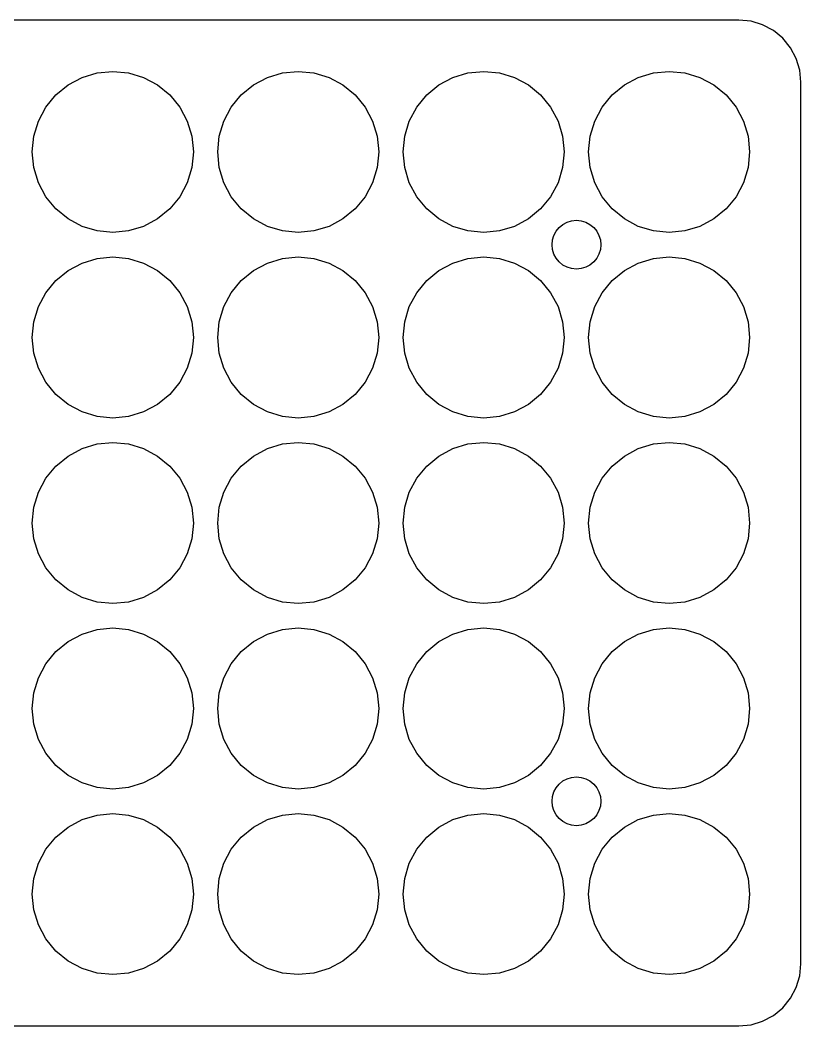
# Model space of a CAD drawing. Header units: metres. Extents: x 0 to 160, y 0 to 324.
# Drawn here: x 80 to 160, y 221 to 324 of the extents above; entities that cross this region are included whole.
import ezdxf

# ---------------------------------------------------------------- set-up
doc = ezdxf.new("R2010")
doc.units = ezdxf.units.M

msp = doc.modelspace()

# ---------------------------------------------------------------- linework, layer by layer
for p, q in [((153.65, 324), (6.35, 324)), ((154.889, 323.878), (153.65, 324)), ((156.08, 323.517), (154.889, 323.878)), ((157.178, 322.93), (156.08, 323.517)), ((158.14, 322.14), (157.178, 322.93)), ((158.93, 321.178), (158.14, 322.14)), ((159.517, 320.08), (158.93, 321.178)), ((159.878, 318.889), (159.517, 320.08)), ((86.3429, 318.122), (87.8905, 318.591)), ((87.8905, 318.591), (89.5, 318.75)), ((89.5, 318.75), (91.1095, 318.591)), ((91.1095, 318.591), (92.6571, 318.122)), ((105.343, 318.122), (106.891, 318.591)), ((106.891, 318.591), (108.5, 318.75)), ((108.5, 318.75), (110.109, 318.591)), ((110.109, 318.591), (111.657, 318.122)), ((124.343, 318.122), (125.891, 318.591)), ((125.891, 318.591), (127.5, 318.75)), ((127.5, 318.75), (129.109, 318.591)), ((129.109, 318.591), (130.657, 318.122)), ((143.343, 318.122), (144.891, 318.591)), ((144.891, 318.591), (146.5, 318.75)), ((146.5, 318.75), (148.109, 318.591)), ((148.109, 318.591), (149.657, 318.122)), ((160, 317.65), (159.878, 318.889)), ((83.6664, 316.334), (84.9165, 317.36)), ((84.9165, 317.36), (86.3429, 318.122)), ((92.6571, 318.122), (94.0835, 317.36)), ((94.0835, 317.36), (95.3336, 316.334)), ((102.666, 316.334), (103.917, 317.36)), ((103.917, 317.36), (105.343, 318.122)), ((111.657, 318.122), (113.083, 317.36)), ((113.083, 317.36), (114.334, 316.334)), ((121.666, 316.334), (122.917, 317.36)), ((122.917, 317.36), (124.343, 318.122)), ((130.657, 318.122), (132.083, 317.36)), ((132.083, 317.36), (133.334, 316.334)), ((140.666, 316.334), (141.917, 317.36)), ((141.917, 317.36), (143.343, 318.122)), ((149.657, 318.122), (151.083, 317.36)), ((151.083, 317.36), (152.334, 316.334)), ((160, 227.35), (160, 317.65)), ((82.6404, 315.083), (83.6664, 316.334)), ((95.3336, 316.334), (96.3596, 315.083)), ((101.64, 315.083), (102.666, 316.334)), ((114.334, 316.334), (115.36, 315.083)), ((120.64, 315.083), (121.666, 316.334)), ((133.334, 316.334), (134.36, 315.083)), ((139.64, 315.083), (140.666, 316.334)), ((152.334, 316.334), (153.36, 315.083)), ((81.878, 313.657), (82.6404, 315.083)), ((96.3596, 315.083), (97.122, 313.657)), ((100.878, 313.657), (101.64, 315.083)), ((115.36, 315.083), (116.122, 313.657)), ((119.878, 313.657), (120.64, 315.083)), ((134.36, 315.083), (135.122, 313.657)), ((138.878, 313.657), (139.64, 315.083)), ((153.36, 315.083), (154.122, 313.657)), ((81.4085, 312.109), (81.878, 313.657)), ((97.122, 313.657), (97.5915, 312.109)), ((100.409, 312.109), (100.878, 313.657)), ((116.122, 313.657), (116.591, 312.109)), ((119.409, 312.109), (119.878, 313.657)), ((135.122, 313.657), (135.591, 312.109)), ((138.409, 312.109), (138.878, 313.657)), ((154.122, 313.657), (154.591, 312.109)), ((81.25, 310.5), (81.4085, 312.109)), ((97.5915, 312.109), (97.75, 310.5)), ((100.25, 310.5), (100.409, 312.109)), ((116.591, 312.109), (116.75, 310.5)), ((119.25, 310.5), (119.409, 312.109)), ((135.591, 312.109), (135.75, 310.5)), ((138.25, 310.5), (138.409, 312.109)), ((154.591, 312.109), (154.75, 310.5)), ((81.4085, 308.891), (81.25, 310.5)), ((97.75, 310.5), (97.5915, 308.891)), ((100.409, 308.891), (100.25, 310.5)), ((116.75, 310.5), (116.591, 308.891)), ((119.409, 308.891), (119.25, 310.5)), ((135.75, 310.5), (135.591, 308.891)), ((138.409, 308.891), (138.25, 310.5)), ((154.75, 310.5), (154.591, 308.891)), ((81.878, 307.343), (81.4085, 308.891)), ((97.5915, 308.891), (97.122, 307.343)), ((100.878, 307.343), (100.409, 308.891)), ((116.591, 308.891), (116.122, 307.343)), ((119.878, 307.343), (119.409, 308.891)), ((135.591, 308.891), (135.122, 307.343)), ((138.878, 307.343), (138.409, 308.891)), ((154.591, 308.891), (154.122, 307.343)), ((82.6404, 305.917), (81.878, 307.343)), ((97.122, 307.343), (96.3596, 305.917)), ((101.64, 305.917), (100.878, 307.343)), ((116.122, 307.343), (115.36, 305.917)), ((120.64, 305.917), (119.878, 307.343)), ((135.122, 307.343), (134.36, 305.917)), ((139.64, 305.917), (138.878, 307.343)), ((154.122, 307.343), (153.36, 305.917)), ((83.6664, 304.666), (82.6404, 305.917)), ((96.3596, 305.917), (95.3336, 304.666)), ((102.666, 304.666), (101.64, 305.917)), ((115.36, 305.917), (114.334, 304.666)), ((121.666, 304.666), (120.64, 305.917)), ((134.36, 305.917), (133.334, 304.666)), ((140.666, 304.666), (139.64, 305.917)), ((153.36, 305.917), (152.334, 304.666)), ((84.9165, 303.64), (83.6664, 304.666)), ((95.3336, 304.666), (94.0835, 303.64)), ((103.917, 303.64), (102.666, 304.666)), ((114.334, 304.666), (113.083, 303.64)), ((122.917, 303.64), (121.666, 304.666)), ((133.334, 304.666), (132.083, 303.64)), ((141.917, 303.64), (140.666, 304.666)), ((152.334, 304.666), (151.083, 303.64)), ((86.3429, 302.878), (84.9165, 303.64)), ((87.8905, 302.409), (86.3429, 302.878)), ((92.6571, 302.878), (91.1095, 302.409)), ((94.0835, 303.64), (92.6571, 302.878)), ((105.343, 302.878), (103.917, 303.64)), ((106.891, 302.409), (105.343, 302.878)), ((111.657, 302.878), (110.109, 302.409)), ((113.083, 303.64), (111.657, 302.878)), ((124.343, 302.878), (122.917, 303.64)), ((125.891, 302.409), (124.343, 302.878)), ((130.657, 302.878), (129.109, 302.409)), ((132.083, 303.64), (130.657, 302.878)), ((135.232, 302.768), (135.611, 303.079)), ((135.611, 303.079), (136.043, 303.31)), ((136.043, 303.31), (136.512, 303.452)), ((136.512, 303.452), (137, 303.5)), ((137, 303.5), (137.488, 303.452)), ((137.488, 303.452), (137.957, 303.31)), ((137.957, 303.31), (138.389, 303.079)), ((138.389, 303.079), (138.768, 302.768)), ((143.343, 302.878), (141.917, 303.64)), ((144.891, 302.409), (143.343, 302.878)), ((149.657, 302.878), (148.109, 302.409)), ((151.083, 303.64), (149.657, 302.878)), ((89.5, 302.25), (87.8905, 302.409)), ((91.1095, 302.409), (89.5, 302.25)), ((108.5, 302.25), (106.891, 302.409)), ((110.109, 302.409), (108.5, 302.25)), ((127.5, 302.25), (125.891, 302.409)), ((129.109, 302.409), (127.5, 302.25)), ((134.548, 301.488), (134.69, 301.957)), ((134.69, 301.957), (134.921, 302.389)), ((134.921, 302.389), (135.232, 302.768)), ((138.768, 302.768), (139.079, 302.389)), ((139.079, 302.389), (139.31, 301.957)), ((139.31, 301.957), (139.452, 301.488)), ((146.5, 302.25), (144.891, 302.409)), ((148.109, 302.409), (146.5, 302.25)), ((134.5, 301), (134.548, 301.488)), ((134.548, 300.512), (134.5, 301)), ((139.452, 301.488), (139.5, 301)), ((139.5, 301), (139.452, 300.512)), ((87.8905, 299.591), (89.5, 299.75)), ((89.5, 299.75), (91.1095, 299.591)), ((106.891, 299.591), (108.5, 299.75)), ((108.5, 299.75), (110.109, 299.591)), ((125.891, 299.591), (127.5, 299.75)), ((127.5, 299.75), (129.109, 299.591)), ((134.69, 300.043), (134.548, 300.512)), ((134.921, 299.611), (134.69, 300.043)), ((139.31, 300.043), (139.079, 299.611)), ((139.452, 300.512), (139.31, 300.043)), ((144.891, 299.591), (146.5, 299.75)), ((146.5, 299.75), (148.109, 299.591)), ((84.9165, 298.36), (86.3429, 299.122)), ((86.3429, 299.122), (87.8905, 299.591)), ((91.1095, 299.591), (92.6571, 299.122)), ((92.6571, 299.122), (94.0835, 298.36)), ((103.917, 298.36), (105.343, 299.122)), ((105.343, 299.122), (106.891, 299.591)), ((110.109, 299.591), (111.657, 299.122)), ((111.657, 299.122), (113.083, 298.36)), ((122.917, 298.36), (124.343, 299.122)), ((124.343, 299.122), (125.891, 299.591)), ((129.109, 299.591), (130.657, 299.122)), ((130.657, 299.122), (132.083, 298.36)), ((135.232, 299.232), (134.921, 299.611)), ((135.611, 298.921), (135.232, 299.232)), ((136.043, 298.69), (135.611, 298.921)), ((138.389, 298.921), (137.957, 298.69)), ((138.768, 299.232), (138.389, 298.921)), ((139.079, 299.611), (138.768, 299.232)), ((141.917, 298.36), (143.343, 299.122)), ((143.343, 299.122), (144.891, 299.591)), ((148.109, 299.591), (149.657, 299.122)), ((149.657, 299.122), (151.083, 298.36)), ((83.6664, 297.334), (84.9165, 298.36)), ((94.0835, 298.36), (95.3336, 297.334)), ((102.666, 297.334), (103.917, 298.36)), ((113.083, 298.36), (114.334, 297.334)), ((121.666, 297.334), (122.917, 298.36)), ((132.083, 298.36), (133.334, 297.334)), ((136.512, 298.548), (136.043, 298.69)), ((137, 298.5), (136.512, 298.548)), ((137.488, 298.548), (137, 298.5)), ((137.957, 298.69), (137.488, 298.548)), ((140.666, 297.334), (141.917, 298.36)), ((151.083, 298.36), (152.334, 297.334)), ((82.6404, 296.083), (83.6664, 297.334)), ((95.3336, 297.334), (96.3596, 296.083)), ((101.64, 296.083), (102.666, 297.334)), ((114.334, 297.334), (115.36, 296.083)), ((120.64, 296.083), (121.666, 297.334)), ((133.334, 297.334), (134.36, 296.083)), ((139.64, 296.083), (140.666, 297.334)), ((152.334, 297.334), (153.36, 296.083)), ((81.878, 294.657), (82.6404, 296.083)), ((96.3596, 296.083), (97.122, 294.657)), ((100.878, 294.657), (101.64, 296.083)), ((115.36, 296.083), (116.122, 294.657)), ((119.878, 294.657), (120.64, 296.083)), ((134.36, 296.083), (135.122, 294.657)), ((138.878, 294.657), (139.64, 296.083)), ((153.36, 296.083), (154.122, 294.657)), ((81.4085, 293.109), (81.878, 294.657)), ((97.122, 294.657), (97.5915, 293.109)), ((100.409, 293.109), (100.878, 294.657)), ((116.122, 294.657), (116.591, 293.109)), ((119.409, 293.109), (119.878, 294.657)), ((135.122, 294.657), (135.591, 293.109)), ((138.409, 293.109), (138.878, 294.657)), ((154.122, 294.657), (154.591, 293.109)), ((81.25, 291.5), (81.4085, 293.109)), ((97.5915, 293.109), (97.75, 291.5)), ((100.25, 291.5), (100.409, 293.109)), ((116.591, 293.109), (116.75, 291.5)), ((119.25, 291.5), (119.409, 293.109)), ((135.591, 293.109), (135.75, 291.5)), ((138.25, 291.5), (138.409, 293.109)), ((154.591, 293.109), (154.75, 291.5)), ((81.4085, 289.891), (81.25, 291.5)), ((97.75, 291.5), (97.5915, 289.891)), ((100.409, 289.891), (100.25, 291.5)), ((116.75, 291.5), (116.591, 289.891)), ((119.409, 289.891), (119.25, 291.5)), ((135.75, 291.5), (135.591, 289.891)), ((138.409, 289.891), (138.25, 291.5)), ((154.75, 291.5), (154.591, 289.891)), ((81.878, 288.343), (81.4085, 289.891)), ((97.5915, 289.891), (97.122, 288.343)), ((100.878, 288.343), (100.409, 289.891)), ((116.591, 289.891), (116.122, 288.343)), ((119.878, 288.343), (119.409, 289.891)), ((135.591, 289.891), (135.122, 288.343)), ((138.878, 288.343), (138.409, 289.891)), ((154.591, 289.891), (154.122, 288.343)), ((82.6404, 286.917), (81.878, 288.343)), ((97.122, 288.343), (96.3596, 286.917)), ((101.64, 286.917), (100.878, 288.343)), ((116.122, 288.343), (115.36, 286.917)), ((120.64, 286.917), (119.878, 288.343)), ((135.122, 288.343), (134.36, 286.917)), ((139.64, 286.917), (138.878, 288.343)), ((154.122, 288.343), (153.36, 286.917)), ((83.6664, 285.666), (82.6404, 286.917)), ((96.3596, 286.917), (95.3336, 285.666)), ((102.666, 285.666), (101.64, 286.917)), ((115.36, 286.917), (114.334, 285.666)), ((121.666, 285.666), (120.64, 286.917)), ((134.36, 286.917), (133.334, 285.666)), ((140.666, 285.666), (139.64, 286.917)), ((153.36, 286.917), (152.334, 285.666)), ((84.9165, 284.64), (83.6664, 285.666)), ((95.3336, 285.666), (94.0835, 284.64)), ((103.917, 284.64), (102.666, 285.666)), ((114.334, 285.666), (113.083, 284.64)), ((122.917, 284.64), (121.666, 285.666)), ((133.334, 285.666), (132.083, 284.64)), ((141.917, 284.64), (140.666, 285.666)), ((152.334, 285.666), (151.083, 284.64)), ((86.3429, 283.878), (84.9165, 284.64)), ((94.0835, 284.64), (92.6571, 283.878)), ((105.343, 283.878), (103.917, 284.64)), ((113.083, 284.64), (111.657, 283.878)), ((124.343, 283.878), (122.917, 284.64)), ((132.083, 284.64), (130.657, 283.878)), ((143.343, 283.878), (141.917, 284.64)), ((151.083, 284.64), (149.657, 283.878)), ((87.8905, 283.409), (86.3429, 283.878)), ((89.5, 283.25), (87.8905, 283.409)), ((91.1095, 283.409), (89.5, 283.25)), ((92.6571, 283.878), (91.1095, 283.409)), ((106.891, 283.409), (105.343, 283.878)), ((108.5, 283.25), (106.891, 283.409)), ((110.109, 283.409), (108.5, 283.25)), ((111.657, 283.878), (110.109, 283.409)), ((125.891, 283.409), (124.343, 283.878)), ((127.5, 283.25), (125.891, 283.409)), ((129.109, 283.409), (127.5, 283.25)), ((130.657, 283.878), (129.109, 283.409)), ((144.891, 283.409), (143.343, 283.878)), ((146.5, 283.25), (144.891, 283.409)), ((148.109, 283.409), (146.5, 283.25)), ((149.657, 283.878), (148.109, 283.409)), ((86.3429, 280.122), (87.8905, 280.591)), ((87.8905, 280.591), (89.5, 280.75)), ((89.5, 280.75), (91.1095, 280.591)), ((91.1095, 280.591), (92.6571, 280.122)), ((105.343, 280.122), (106.891, 280.591)), ((106.891, 280.591), (108.5, 280.75)), ((108.5, 280.75), (110.109, 280.591)), ((110.109, 280.591), (111.657, 280.122)), ((124.343, 280.122), (125.891, 280.591)), ((125.891, 280.591), (127.5, 280.75)), ((127.5, 280.75), (129.109, 280.591)), ((129.109, 280.591), (130.657, 280.122)), ((143.343, 280.122), (144.891, 280.591)), ((144.891, 280.591), (146.5, 280.75)), ((146.5, 280.75), (148.109, 280.591)), ((148.109, 280.591), (149.657, 280.122)), ((83.6664, 278.334), (84.9165, 279.36)), ((84.9165, 279.36), (86.3429, 280.122)), ((92.6571, 280.122), (94.0835, 279.36)), ((94.0835, 279.36), (95.3336, 278.334)), ((102.666, 278.334), (103.917, 279.36)), ((103.917, 279.36), (105.343, 280.122)), ((111.657, 280.122), (113.083, 279.36)), ((113.083, 279.36), (114.334, 278.334)), ((121.666, 278.334), (122.917, 279.36)), ((122.917, 279.36), (124.343, 280.122)), ((130.657, 280.122), (132.083, 279.36)), ((132.083, 279.36), (133.334, 278.334)), ((140.666, 278.334), (141.917, 279.36)), ((141.917, 279.36), (143.343, 280.122)), ((149.657, 280.122), (151.083, 279.36)), ((151.083, 279.36), (152.334, 278.334)), ((82.6404, 277.083), (83.6664, 278.334)), ((95.3336, 278.334), (96.3596, 277.083)), ((101.64, 277.083), (102.666, 278.334)), ((114.334, 278.334), (115.36, 277.083)), ((120.64, 277.083), (121.666, 278.334)), ((133.334, 278.334), (134.36, 277.083)), ((139.64, 277.083), (140.666, 278.334)), ((152.334, 278.334), (153.36, 277.083)), ((81.878, 275.657), (82.6404, 277.083)), ((96.3596, 277.083), (97.122, 275.657)), ((100.878, 275.657), (101.64, 277.083)), ((115.36, 277.083), (116.122, 275.657)), ((119.878, 275.657), (120.64, 277.083)), ((134.36, 277.083), (135.122, 275.657)), ((138.878, 275.657), (139.64, 277.083)), ((153.36, 277.083), (154.122, 275.657)), ((81.4085, 274.109), (81.878, 275.657)), ((97.122, 275.657), (97.5915, 274.109)), ((100.409, 274.109), (100.878, 275.657)), ((116.122, 275.657), (116.591, 274.109)), ((119.409, 274.109), (119.878, 275.657)), ((135.122, 275.657), (135.591, 274.109)), ((138.409, 274.109), (138.878, 275.657)), ((154.122, 275.657), (154.591, 274.109)), ((81.25, 272.5), (81.4085, 274.109)), ((97.5915, 274.109), (97.75, 272.5)), ((100.25, 272.5), (100.409, 274.109)), ((116.591, 274.109), (116.75, 272.5)), ((119.25, 272.5), (119.409, 274.109)), ((135.591, 274.109), (135.75, 272.5)), ((138.25, 272.5), (138.409, 274.109)), ((154.591, 274.109), (154.75, 272.5)), ((81.4085, 270.891), (81.25, 272.5)), ((97.75, 272.5), (97.5915, 270.891)), ((100.409, 270.891), (100.25, 272.5)), ((116.75, 272.5), (116.591, 270.891)), ((119.409, 270.891), (119.25, 272.5)), ((135.75, 272.5), (135.591, 270.891)), ((138.409, 270.891), (138.25, 272.5)), ((154.75, 272.5), (154.591, 270.891)), ((81.878, 269.343), (81.4085, 270.891)), ((97.5915, 270.891), (97.122, 269.343)), ((100.878, 269.343), (100.409, 270.891)), ((116.591, 270.891), (116.122, 269.343)), ((119.878, 269.343), (119.409, 270.891)), ((135.591, 270.891), (135.122, 269.343)), ((138.878, 269.343), (138.409, 270.891)), ((154.591, 270.891), (154.122, 269.343)), ((82.6404, 267.917), (81.878, 269.343)), ((97.122, 269.343), (96.3596, 267.917)), ((101.64, 267.917), (100.878, 269.343)), ((116.122, 269.343), (115.36, 267.917)), ((120.64, 267.917), (119.878, 269.343)), ((135.122, 269.343), (134.36, 267.917)), ((139.64, 267.917), (138.878, 269.343)), ((154.122, 269.343), (153.36, 267.917)), ((83.6664, 266.666), (82.6404, 267.917)), ((96.3596, 267.917), (95.3336, 266.666)), ((102.666, 266.666), (101.64, 267.917)), ((115.36, 267.917), (114.334, 266.666)), ((121.666, 266.666), (120.64, 267.917)), ((134.36, 267.917), (133.334, 266.666)), ((140.666, 266.666), (139.64, 267.917)), ((153.36, 267.917), (152.334, 266.666)), ((84.9165, 265.64), (83.6664, 266.666)), ((95.3336, 266.666), (94.0835, 265.64)), ((103.917, 265.64), (102.666, 266.666)), ((114.334, 266.666), (113.083, 265.64)), ((122.917, 265.64), (121.666, 266.666)), ((133.334, 266.666), (132.083, 265.64)), ((141.917, 265.64), (140.666, 266.666)), ((152.334, 266.666), (151.083, 265.64)), ((86.3429, 264.878), (84.9165, 265.64)), ((87.8905, 264.409), (86.3429, 264.878)), ((92.6571, 264.878), (91.1095, 264.409)), ((94.0835, 265.64), (92.6571, 264.878)), ((105.343, 264.878), (103.917, 265.64)), ((106.891, 264.409), (105.343, 264.878)), ((111.657, 264.878), (110.109, 264.409)), ((113.083, 265.64), (111.657, 264.878)), ((124.343, 264.878), (122.917, 265.64)), ((125.891, 264.409), (124.343, 264.878)), ((130.657, 264.878), (129.109, 264.409)), ((132.083, 265.64), (130.657, 264.878)), ((143.343, 264.878), (141.917, 265.64)), ((144.891, 264.409), (143.343, 264.878)), ((149.657, 264.878), (148.109, 264.409)), ((151.083, 265.64), (149.657, 264.878)), ((89.5, 264.25), (87.8905, 264.409)), ((91.1095, 264.409), (89.5, 264.25)), ((108.5, 264.25), (106.891, 264.409)), ((110.109, 264.409), (108.5, 264.25)), ((127.5, 264.25), (125.891, 264.409)), ((129.109, 264.409), (127.5, 264.25)), ((146.5, 264.25), (144.891, 264.409)), ((148.109, 264.409), (146.5, 264.25)), ((87.8905, 261.591), (89.5, 261.75)), ((89.5, 261.75), (91.1095, 261.591)), ((106.891, 261.591), (108.5, 261.75)), ((108.5, 261.75), (110.109, 261.591)), ((125.891, 261.591), (127.5, 261.75)), ((127.5, 261.75), (129.109, 261.591)), ((144.891, 261.591), (146.5, 261.75)), ((146.5, 261.75), (148.109, 261.591)), ((84.9165, 260.36), (86.3429, 261.122)), ((86.3429, 261.122), (87.8905, 261.591)), ((91.1095, 261.591), (92.6571, 261.122)), ((92.6571, 261.122), (94.0835, 260.36)), ((103.917, 260.36), (105.343, 261.122)), ((105.343, 261.122), (106.891, 261.591)), ((110.109, 261.591), (111.657, 261.122)), ((111.657, 261.122), (113.083, 260.36)), ((122.917, 260.36), (124.343, 261.122)), ((124.343, 261.122), (125.891, 261.591)), ((129.109, 261.591), (130.657, 261.122)), ((130.657, 261.122), (132.083, 260.36)), ((141.917, 260.36), (143.343, 261.122)), ((143.343, 261.122), (144.891, 261.591)), ((148.109, 261.591), (149.657, 261.122)), ((149.657, 261.122), (151.083, 260.36)), ((83.6664, 259.334), (84.9165, 260.36)), ((94.0835, 260.36), (95.3336, 259.334)), ((102.666, 259.334), (103.917, 260.36)), ((113.083, 260.36), (114.334, 259.334)), ((121.666, 259.334), (122.917, 260.36)), ((132.083, 260.36), (133.334, 259.334)), ((140.666, 259.334), (141.917, 260.36)), ((151.083, 260.36), (152.334, 259.334)), ((82.6404, 258.083), (83.6664, 259.334)), ((95.3336, 259.334), (96.3596, 258.083)), ((101.64, 258.083), (102.666, 259.334)), ((114.334, 259.334), (115.36, 258.083)), ((120.64, 258.083), (121.666, 259.334)), ((133.334, 259.334), (134.36, 258.083)), ((139.64, 258.083), (140.666, 259.334)), ((152.334, 259.334), (153.36, 258.083)), ((81.878, 256.657), (82.6404, 258.083)), ((96.3596, 258.083), (97.122, 256.657)), ((100.878, 256.657), (101.64, 258.083)), ((115.36, 258.083), (116.122, 256.657)), ((119.878, 256.657), (120.64, 258.083)), ((134.36, 258.083), (135.122, 256.657)), ((138.878, 256.657), (139.64, 258.083)), ((153.36, 258.083), (154.122, 256.657)), ((81.4085, 255.109), (81.878, 256.657)), ((97.122, 256.657), (97.5915, 255.109)), ((100.409, 255.109), (100.878, 256.657)), ((116.122, 256.657), (116.591, 255.109)), ((119.409, 255.109), (119.878, 256.657)), ((135.122, 256.657), (135.591, 255.109)), ((138.409, 255.109), (138.878, 256.657)), ((154.122, 256.657), (154.591, 255.109)), ((81.25, 253.5), (81.4085, 255.109)), ((97.5915, 255.109), (97.75, 253.5)), ((100.25, 253.5), (100.409, 255.109)), ((116.591, 255.109), (116.75, 253.5)), ((119.25, 253.5), (119.409, 255.109)), ((135.591, 255.109), (135.75, 253.5)), ((138.25, 253.5), (138.409, 255.109)), ((154.591, 255.109), (154.75, 253.5)), ((81.4085, 251.891), (81.25, 253.5)), ((97.75, 253.5), (97.5915, 251.891)), ((100.409, 251.891), (100.25, 253.5)), ((116.75, 253.5), (116.591, 251.891)), ((119.409, 251.891), (119.25, 253.5)), ((135.75, 253.5), (135.591, 251.891)), ((138.409, 251.891), (138.25, 253.5)), ((154.75, 253.5), (154.591, 251.891)), ((81.878, 250.343), (81.4085, 251.891)), ((97.5915, 251.891), (97.122, 250.343)), ((100.878, 250.343), (100.409, 251.891)), ((116.591, 251.891), (116.122, 250.343)), ((119.878, 250.343), (119.409, 251.891)), ((135.591, 251.891), (135.122, 250.343)), ((138.878, 250.343), (138.409, 251.891)), ((154.591, 251.891), (154.122, 250.343)), ((82.6404, 248.917), (81.878, 250.343)), ((97.122, 250.343), (96.3596, 248.917)), ((101.64, 248.917), (100.878, 250.343)), ((116.122, 250.343), (115.36, 248.917)), ((120.64, 248.917), (119.878, 250.343)), ((135.122, 250.343), (134.36, 248.917)), ((139.64, 248.917), (138.878, 250.343)), ((154.122, 250.343), (153.36, 248.917)), ((83.6664, 247.666), (82.6404, 248.917)), ((96.3596, 248.917), (95.3336, 247.666)), ((102.666, 247.666), (101.64, 248.917)), ((115.36, 248.917), (114.334, 247.666)), ((121.666, 247.666), (120.64, 248.917)), ((134.36, 248.917), (133.334, 247.666)), ((140.666, 247.666), (139.64, 248.917)), ((153.36, 248.917), (152.334, 247.666)), ((84.9165, 246.64), (83.6664, 247.666)), ((95.3336, 247.666), (94.0835, 246.64)), ((103.917, 246.64), (102.666, 247.666)), ((114.334, 247.666), (113.083, 246.64)), ((122.917, 246.64), (121.666, 247.666)), ((133.334, 247.666), (132.083, 246.64)), ((141.917, 246.64), (140.666, 247.666)), ((152.334, 247.666), (151.083, 246.64)), ((86.3429, 245.878), (84.9165, 246.64)), ((94.0835, 246.64), (92.6571, 245.878)), ((105.343, 245.878), (103.917, 246.64)), ((113.083, 246.64), (111.657, 245.878)), ((124.343, 245.878), (122.917, 246.64)), ((132.083, 246.64), (130.657, 245.878)), ((135.611, 246.079), (136.043, 246.31)), ((136.043, 246.31), (136.512, 246.452)), ((136.512, 246.452), (137, 246.5)), ((137, 246.5), (137.488, 246.452)), ((137.488, 246.452), (137.957, 246.31)), ((137.957, 246.31), (138.389, 246.079)), ((143.343, 245.878), (141.917, 246.64)), ((151.083, 246.64), (149.657, 245.878)), ((87.8905, 245.409), (86.3429, 245.878)), ((89.5, 245.25), (87.8905, 245.409)), ((91.1095, 245.409), (89.5, 245.25)), ((92.6571, 245.878), (91.1095, 245.409)), ((106.891, 245.409), (105.343, 245.878)), ((108.5, 245.25), (106.891, 245.409)), ((110.109, 245.409), (108.5, 245.25)), ((111.657, 245.878), (110.109, 245.409)), ((125.891, 245.409), (124.343, 245.878)), ((127.5, 245.25), (125.891, 245.409)), ((129.109, 245.409), (127.5, 245.25)), ((130.657, 245.878), (129.109, 245.409)), ((134.69, 244.957), (134.921, 245.389)), ((134.921, 245.389), (135.232, 245.768)), ((135.232, 245.768), (135.611, 246.079)), ((138.389, 246.079), (138.768, 245.768)), ((138.768, 245.768), (139.079, 245.389)), ((139.079, 245.389), (139.31, 244.957)), ((144.891, 245.409), (143.343, 245.878)), ((146.5, 245.25), (144.891, 245.409)), ((148.109, 245.409), (146.5, 245.25)), ((149.657, 245.878), (148.109, 245.409)), ((134.5, 244), (134.548, 244.488)), ((134.548, 244.488), (134.69, 244.957)), ((139.31, 244.957), (139.452, 244.488)), ((139.452, 244.488), (139.5, 244)), ((134.548, 243.512), (134.5, 244)), ((134.69, 243.043), (134.548, 243.512)), ((139.452, 243.512), (139.31, 243.043)), ((139.5, 244), (139.452, 243.512)), ((84.9165, 241.36), (86.3429, 242.122)), ((86.3429, 242.122), (87.8905, 242.591)), ((87.8905, 242.591), (89.5, 242.75)), ((89.5, 242.75), (91.1095, 242.591)), ((91.1095, 242.591), (92.6571, 242.122)), ((92.6571, 242.122), (94.0835, 241.36)), ((103.917, 241.36), (105.343, 242.122)), ((105.343, 242.122), (106.891, 242.591)), ((106.891, 242.591), (108.5, 242.75)), ((108.5, 242.75), (110.109, 242.591)), ((110.109, 242.591), (111.657, 242.122)), ((111.657, 242.122), (113.083, 241.36)), ((122.917, 241.36), (124.343, 242.122)), ((124.343, 242.122), (125.891, 242.591)), ((125.891, 242.591), (127.5, 242.75)), ((127.5, 242.75), (129.109, 242.591)), ((129.109, 242.591), (130.657, 242.122)), ((130.657, 242.122), (132.083, 241.36)), ((134.921, 242.611), (134.69, 243.043)), ((135.232, 242.232), (134.921, 242.611)), ((135.611, 241.921), (135.232, 242.232)), ((138.768, 242.232), (138.389, 241.921)), ((139.079, 242.611), (138.768, 242.232)), ((139.31, 243.043), (139.079, 242.611)), ((141.917, 241.36), (143.343, 242.122)), ((143.343, 242.122), (144.891, 242.591)), ((144.891, 242.591), (146.5, 242.75)), ((146.5, 242.75), (148.109, 242.591)), ((148.109, 242.591), (149.657, 242.122)), ((149.657, 242.122), (151.083, 241.36)), ((83.6664, 240.334), (84.9165, 241.36)), ((94.0835, 241.36), (95.3336, 240.334)), ((102.666, 240.334), (103.917, 241.36)), ((113.083, 241.36), (114.334, 240.334)), ((121.666, 240.334), (122.917, 241.36)), ((132.083, 241.36), (133.334, 240.334)), ((136.043, 241.69), (135.611, 241.921)), ((136.512, 241.548), (136.043, 241.69)), ((137, 241.5), (136.512, 241.548)), ((137.488, 241.548), (137, 241.5)), ((137.957, 241.69), (137.488, 241.548)), ((138.389, 241.921), (137.957, 241.69)), ((140.666, 240.334), (141.917, 241.36)), ((151.083, 241.36), (152.334, 240.334)), ((82.6404, 239.083), (83.6664, 240.334)), ((95.3336, 240.334), (96.3596, 239.083)), ((101.64, 239.083), (102.666, 240.334)), ((114.334, 240.334), (115.36, 239.083)), ((120.64, 239.083), (121.666, 240.334)), ((133.334, 240.334), (134.36, 239.083)), ((139.64, 239.083), (140.666, 240.334)), ((152.334, 240.334), (153.36, 239.083)), ((81.878, 237.657), (82.6404, 239.083)), ((96.3596, 239.083), (97.122, 237.657)), ((100.878, 237.657), (101.64, 239.083)), ((115.36, 239.083), (116.122, 237.657)), ((119.878, 237.657), (120.64, 239.083)), ((134.36, 239.083), (135.122, 237.657)), ((138.878, 237.657), (139.64, 239.083)), ((153.36, 239.083), (154.122, 237.657)), ((81.4085, 236.109), (81.878, 237.657)), ((97.122, 237.657), (97.5915, 236.109)), ((100.409, 236.109), (100.878, 237.657)), ((116.122, 237.657), (116.591, 236.109)), ((119.409, 236.109), (119.878, 237.657)), ((135.122, 237.657), (135.591, 236.109)), ((138.409, 236.109), (138.878, 237.657)), ((154.122, 237.657), (154.591, 236.109)), ((81.25, 234.5), (81.4085, 236.109)), ((97.5915, 236.109), (97.75, 234.5)), ((100.25, 234.5), (100.409, 236.109)), ((116.591, 236.109), (116.75, 234.5)), ((119.25, 234.5), (119.409, 236.109)), ((135.591, 236.109), (135.75, 234.5)), ((138.25, 234.5), (138.409, 236.109)), ((154.591, 236.109), (154.75, 234.5)), ((81.4085, 232.891), (81.25, 234.5)), ((97.75, 234.5), (97.5915, 232.891)), ((100.409, 232.891), (100.25, 234.5)), ((116.75, 234.5), (116.591, 232.891)), ((119.409, 232.891), (119.25, 234.5)), ((135.75, 234.5), (135.591, 232.891)), ((138.409, 232.891), (138.25, 234.5)), ((154.75, 234.5), (154.591, 232.891)), ((81.878, 231.343), (81.4085, 232.891)), ((97.5915, 232.891), (97.122, 231.343)), ((100.878, 231.343), (100.409, 232.891)), ((116.591, 232.891), (116.122, 231.343)), ((119.878, 231.343), (119.409, 232.891)), ((135.591, 232.891), (135.122, 231.343)), ((138.878, 231.343), (138.409, 232.891)), ((154.591, 232.891), (154.122, 231.343)), ((82.6404, 229.917), (81.878, 231.343)), ((97.122, 231.343), (96.3596, 229.917)), ((101.64, 229.917), (100.878, 231.343)), ((116.122, 231.343), (115.36, 229.917)), ((120.64, 229.917), (119.878, 231.343)), ((135.122, 231.343), (134.36, 229.917)), ((139.64, 229.917), (138.878, 231.343)), ((154.122, 231.343), (153.36, 229.917)), ((83.6664, 228.666), (82.6404, 229.917)), ((96.3596, 229.917), (95.3336, 228.666)), ((102.666, 228.666), (101.64, 229.917)), ((115.36, 229.917), (114.334, 228.666)), ((121.666, 228.666), (120.64, 229.917)), ((134.36, 229.917), (133.334, 228.666)), ((140.666, 228.666), (139.64, 229.917)), ((153.36, 229.917), (152.334, 228.666)), ((84.9165, 227.64), (83.6664, 228.666)), ((95.3336, 228.666), (94.0835, 227.64)), ((103.917, 227.64), (102.666, 228.666)), ((114.334, 228.666), (113.083, 227.64)), ((122.917, 227.64), (121.666, 228.666)), ((133.334, 228.666), (132.083, 227.64)), ((141.917, 227.64), (140.666, 228.666)), ((152.334, 228.666), (151.083, 227.64)), ((86.3429, 226.878), (84.9165, 227.64)), ((94.0835, 227.64), (92.6571, 226.878)), ((105.343, 226.878), (103.917, 227.64)), ((113.083, 227.64), (111.657, 226.878)), ((124.343, 226.878), (122.917, 227.64)), ((132.083, 227.64), (130.657, 226.878)), ((143.343, 226.878), (141.917, 227.64)), ((151.083, 227.64), (149.657, 226.878)), ((87.8905, 226.409), (86.3429, 226.878)), ((92.6571, 226.878), (91.1095, 226.409)), ((106.891, 226.409), (105.343, 226.878)), ((111.657, 226.878), (110.109, 226.409)), ((125.891, 226.409), (124.343, 226.878)), ((130.657, 226.878), (129.109, 226.409)), ((144.891, 226.409), (143.343, 226.878)), ((149.657, 226.878), (148.109, 226.409)), ((159.878, 226.111), (160, 227.35)), ((89.5, 226.25), (87.8905, 226.409)), ((91.1095, 226.409), (89.5, 226.25)), ((108.5, 226.25), (106.891, 226.409)), ((110.109, 226.409), (108.5, 226.25)), ((127.5, 226.25), (125.891, 226.409)), ((129.109, 226.409), (127.5, 226.25)), ((146.5, 226.25), (144.891, 226.409)), ((148.109, 226.409), (146.5, 226.25)), ((159.517, 224.92), (159.878, 226.111)), ((158.93, 223.822), (159.517, 224.92)), ((158.14, 222.86), (158.93, 223.822)), ((157.178, 222.07), (158.14, 222.86)), ((154.889, 221.122), (156.08, 221.483)), ((156.08, 221.483), (157.178, 222.07)), ((6.35, 221), (153.65, 221)), ((153.65, 221), (154.889, 221.122))]:
    msp.add_line(p, q)

doc.saveas('drawing.dxf')
